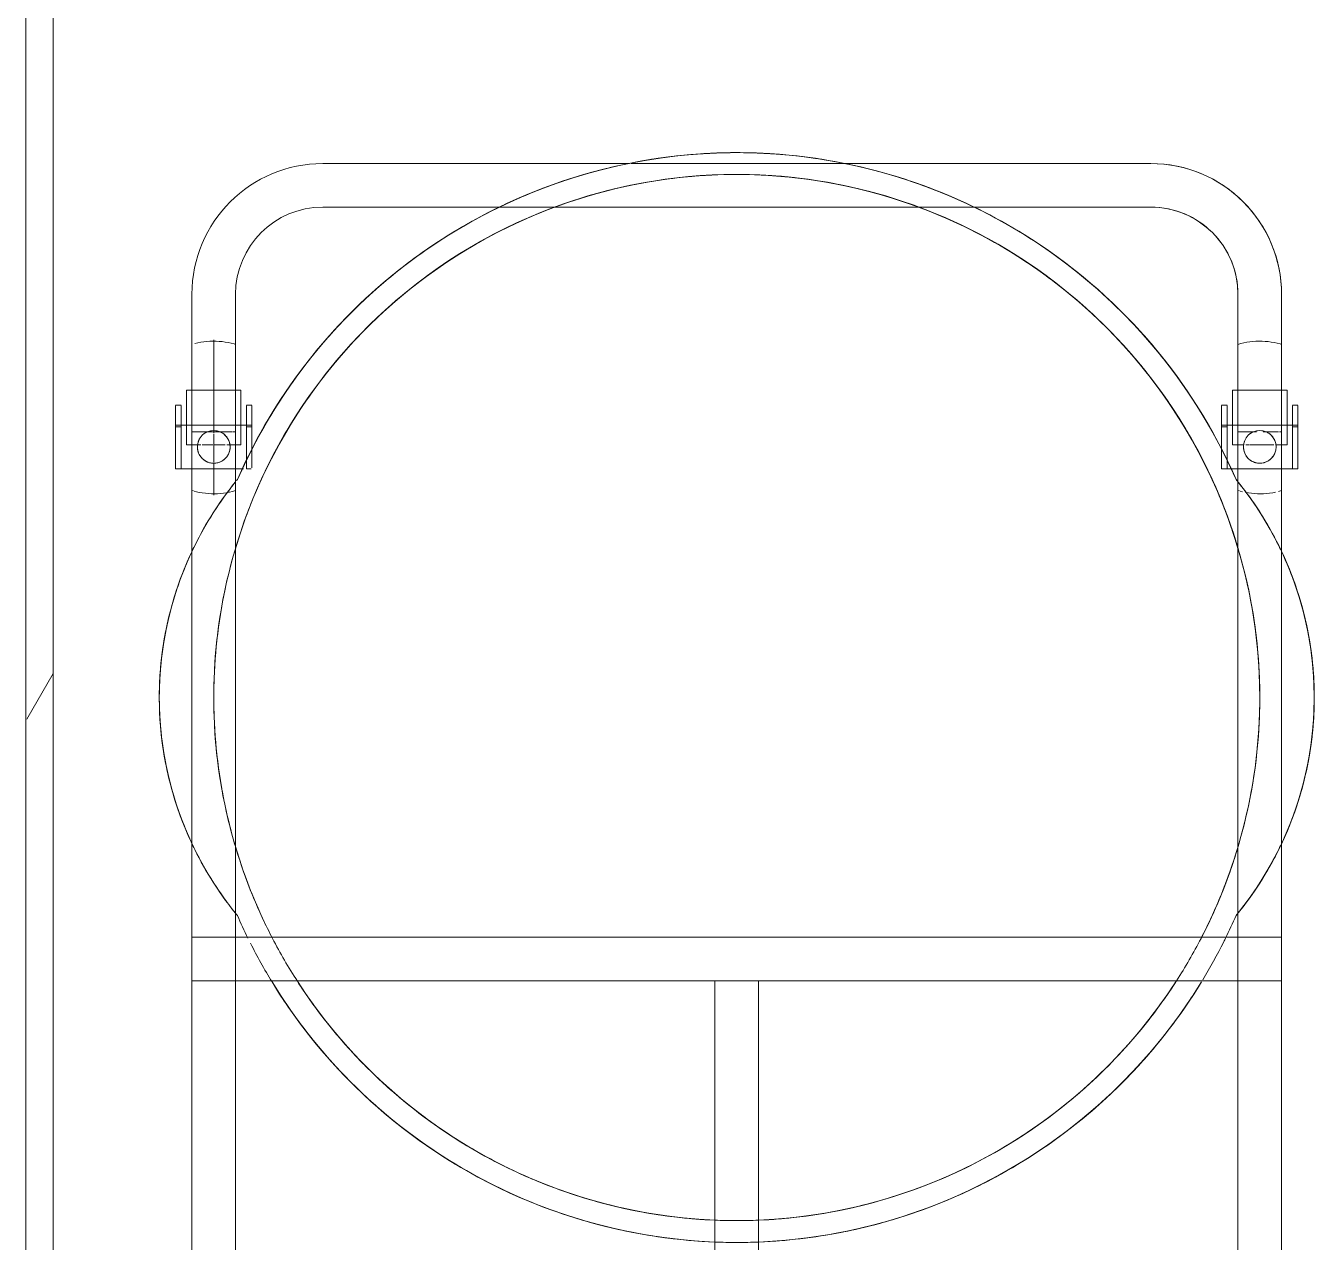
# Model space of a CAD drawing. Header units: inches. Extents: x 1180 to 3050, y -149 to 1363.
# Drawn here: x 1603.22 to 1632.78, y 1190.75 to 1218.65 of the extents above; entities that cross this region are included whole.
import ezdxf

# ---------------------------------------------------------------- set-up
doc = ezdxf.new("R2010")
doc.units = ezdxf.units.IN
doc.header["$MEASUREMENT"] = 0
for name, color, linetype, lineweight in [('A-WALL', 113, 'Continuous', 13), ('A-WALL-PATT', 111, 'Continuous', 13), ('I-FURN', 30, 'Continuous', 9), ('I-WALL', 2, 'Continuous', 13)]:
    doc.layers.add(name, color=color, linetype=linetype, lineweight=lineweight)

# ---------------------------------------------------------------- blocks, each defined once
blk = doc.blocks.new('FP_65-FIRST FLOOR POWER _ SIGNAL')
at = {"layer": 'I-FURN'}
for p, q in [((18.593, 12.43), (18.593, 12.5)), ((18.593, 12.118), (18.593, 12.427)), ((18.593, 11.882), (18.593, 12.118)), ((18.593, 11.57), (18.593, 11.882)), ((18.687, 12), (18.638, 12)), ((18.924, 12), (18.762, 12)), ((18.593, 11.5), (18.593, 11.551))]:
    blk.add_line(p, q, dxfattribs=at)
blk = doc.blocks.new('FP_66-FIRST FLOOR POWER _ SIGNAL')
at = {"layer": 'I-FURN'}
for p, q in [((17.22, 12.399), (17.234, 12.452)), ((17.238, 12.467), (17.247, 12.5)), ((17.178, 12.123), (17.185, 12.193)), ((17.206, 12.331), (17.22, 12.396)), ((17.14, 12), (17.218, 12)), ((17.181, 11.843), (17.176, 11.913)), ((17.218, 12), (17.37, 12)), ((17.37, 12), (17.591, 12)), ((17.591, 12), (17.87, 12)), ((17.901, 12), (18.194, 12)), ((18.194, 12), (18.55, 12)), ((18.575, 12), (18.625, 12)), ((18.625, 12), (18.75, 12)), ((18.75, 12), (18.924, 12)), ((17.211, 11.643), (17.199, 11.704)), ((17.228, 11.567), (17.212, 11.636)), ((17.247, 11.5), (17.228, 11.567))]:
    blk.add_line(p, q, dxfattribs=at)
at = {"layer": 'I-FURN', "flags": 128}
for points in [[(17.176, 11.913), (17.174, 11.983), (17.175, 12.053), (17.178, 12.123)], [(17.185, 12.193), (17.194, 12.262), (17.206, 12.331)], [(17.199, 11.704), (17.189, 11.774), (17.181, 11.843)]]:
    blk.add_lwpolyline(points, dxfattribs=at)
blk = doc.blocks.new('FP_67-FIRST FLOOR POWER _ SIGNAL')
at = {"layer": 'I-FURN'}
for p, q in [((19.086, 12), (18.924, 12)), ((19.21, 12), (19.161, 12))]:
    blk.add_line(p, q, dxfattribs=at)
blk = doc.blocks.new('FP_68-FIRST FLOOR POWER _ SIGNAL')
at = {"layer": 'I-FURN'}
for p, q in [((19.297, 12), (18.924, 12)), ((19.654, 12), (19.297, 12)), ((19.979, 12), (19.654, 12)), ((20.257, 12), (19.979, 12)), ((20.478, 12), (20.257, 12)), ((20.63, 12), (20.478, 12)), ((20.708, 12), (20.63, 12))]:
    blk.add_line(p, q, dxfattribs=at)
at = {"layer": 'I-FURN', "flags": 128}
blk.add_lwpolyline([(20.62, 12.433), (20.636, 12.364), (20.649, 12.296), (20.659, 12.226), (20.667, 12.157), (20.672, 12.087), (20.674, 12.017), (20.673, 11.947), (20.67, 11.877), (20.664, 11.807), (20.654, 11.738), (20.643, 11.669), (20.628, 11.601), (20.611, 11.533), (20.601, 11.5)], dxfattribs=at)
blk = doc.blocks.new('FP_69-FIRST FLOOR POWER _ SIGNAL')
at = {"layer": 'I-FURN'}
for p, q in [((17.238, -11.533), (17.247, -11.5)), ((17.194, -11.738), (17.206, -11.669)), ((17.22, -11.601), (17.234, -11.548)), ((17.176, -12.087), (17.174, -12.017)), ((17.212, -12.364), (17.199, -12.296)), ((17.247, -12.5), (17.228, -12.433))]:
    blk.add_line(p, q, dxfattribs=at)
at = {"layer": 'I-FURN', "flags": 128}
for points in [[(17.174, -12.017), (17.175, -11.947), (17.178, -11.877), (17.185, -11.807), (17.194, -11.738)], [(17.199, -12.296), (17.189, -12.226), (17.181, -12.157), (17.176, -12.087)]]:
    blk.add_lwpolyline(points, dxfattribs=at)
blk = doc.blocks.new('FP_70-FIRST FLOOR POWER _ SIGNAL')
at = {"layer": 'I-FURN'}
for p, q in [((18.593, -11.924), (18.593, -11.5)), ((18.593, -12.427), (18.593, -12.076)), ((18.593, -12.5), (18.593, -12.449))]:
    blk.add_line(p, q, dxfattribs=at)
blk = doc.blocks.new('FP_71-FIRST FLOOR POWER _ SIGNAL')
at = {"layer": 'I-FURN', "flags": 128}
blk.add_lwpolyline([(20.601, -11.5), (20.62, -11.567), (20.636, -11.636), (20.649, -11.704), (20.659, -11.774), (20.667, -11.843), (20.672, -11.913), (20.674, -11.983), (20.673, -12.053), (20.67, -12.123), (20.664, -12.193), (20.654, -12.262), (20.643, -12.331), (20.628, -12.399), (20.611, -12.467), (20.601, -12.5)], dxfattribs=at)
blk = doc.blocks.new('Bosu_Rack_6298 - Bosu_Rack_6298-6805441-FIRST FLOOR POWER _ SIGNAL')
at = {"layer": 'I-FURN'}
for p, q in [((17.75, 12.875), (18.75, 12.875)), ((18.712, 12.875), (17.75, 12.875)), ((17.75, 12.875), (17.75, 12.75)), ((17.75, 12.75), (17.75, 12.875)), ((17.75, 12.75), (17.75, 12.5)), ((18.75, 12.75), (17.75, 12.75)), ((17.75, 12.75), (18.75, 12.75)), ((17.75, 12.5), (17.75, 12.75)), ((17.75, 12.75), (18.712, 12.75)), ((18.75, 12.75), (17.75, 12.75)), ((18.712, 12.75), (18.712, 12.875)), ((18.75, 12.875), (19.189, 12.875)), ((18.75, 12.75), (18.75, 12.875)), ((18.75, 12.75), (18.75, 12.875)), ((18.75, 12.5), (18.75, 12.75)), ((18.75, 12.75), (18.75, 12.5)), ((19.189, 12.75), (18.75, 12.75)), ((19.201, 12.875), (18.764, 12.875)), ((18.764, 12.75), (19.201, 12.75)), ((19.189, 12.875), (19.201, 12.875)), ((19.201, 12.75), (19.189, 12.75)), ((19.205, 12.75), (19.205, 12.875)), ((6, 12.5), (-6, 12.5)), ((-6, 12.5), (6, 12.5)), ((7, 12.5), (6, 12.5)), ((6, 9.5), (6, 12.5)), ((6, 12.5), (7, 12.5)), ((6, 12.5), (6, 11.5)), ((7, 12.5), (6, 12.5)), ((6, 12.5), (7, 12.5)), ((17.75, 12.5), (7, 12.5)), ((7, 12.5), (7, 11.5)), ((7, 11.5), (7, 12.5)), ((7, 12.5), (17.75, 12.5)), ((9.194, 12.5), (7, 12.5)), ((7, 12.5), (7, 11.5)), ((7, 11.5), (7, 12.5)), ((7, 12.5), (9.194, 12.5)), ((7, 12.5), (7, 9.5)), ((7, 11.5), (7, 12.5)), ((9.194, 12.5), (7, 12.5)), ((7, 12.5), (9.194, 12.5)), ((15.806, 12.5), (9.194, 12.5)), ((9.194, 12.5), (15.806, 12.5)), ((15.806, 12.5), (9.194, 12.5)), ((9.194, 12.5), (15.806, 12.5)), ((17.75, 12.5), (15.806, 12.5)), ((15.806, 12.5), (17.75, 12.5)), ((17.75, 12.5), (15.806, 12.5)), ((15.806, 12.5), (17.75, 12.5)), ((17.247, 12.5), (17.472, 12.5)), ((18.742, 12.5), (17.247, 12.5)), ((17.472, 12.5), (17.71, 12.5)), ((17.738, 12.5), (18.271, 12.5)), ((17.75, 12.5), (17.75, 11.509)), ((17.75, 11.509), (17.75, 12.5)), ((17.75, 11.5), (17.75, 12.5)), ((17.75, 12.5), (17.75, 11.5)), ((17.75, 11.5), (17.75, 12.5)), ((17.75, 12.5), (17.75, 11.5)), ((18.75, 12.5), (17.75, 12.5)), ((17.75, 12.5), (17.75, 11.5)), ((17.75, 11.5), (17.75, 12.5)), ((17.75, 12.5), (18.75, 12.5)), ((18.75, 12.5), (17.75, 12.5)), ((17.75, 12.5), (18.75, 12.5)), ((18.299, 12.625), (18.299, 12.5)), ((18.383, 12.625), (18.299, 12.625)), ((18.299, 12.625), (18.749, 12.625)), ((18.299, 12.5), (18.299, 12.37)), ((18.303, 12.5), (18.339, 12.5)), ((18.339, 12.5), (18.303, 12.5)), ((18.349, 12.5), (18.482, 12.5)), ((18.482, 12.5), (18.349, 12.5)), ((18.482, 12.625), (18.383, 12.625)), ((18.421, 12.5), (18.467, 12.5)), ((18.612, 12.625), (18.482, 12.625)), ((18.49, 12.5), (18.58, 12.5)), ((18.5, 12.5), (18.595, 12.5)), ((18.595, 12.5), (18.5, 12.5)), ((18.609, 12.5), (18.734, 12.5)), ((18.734, 12.5), (18.609, 12.5)), ((18.749, 12.625), (18.612, 12.625)), ((18.614, 12.5), (18.742, 12.5)), ((18.924, 12.5), (18.742, 12.5)), ((18.75, 11.5), (18.75, 12.5)), ((18.75, 12.5), (18.75, 11.5)), ((18.75, 11.5), (18.75, 12.5)), ((18.75, 12.5), (18.75, 11.5)), ((21.75, 12.5), (18.75, 12.5)), ((18.75, 12.5), (21.75, 12.5)), ((18.924, 12.625), (18.762, 12.625)), ((18.762, 12.625), (18.924, 12.625)), ((18.924, 12.5), (18.764, 12.5)), ((18.764, 12.5), (18.924, 12.5)), ((18.809, 12.5), (18.924, 12.5)), ((19.549, 12.625), (18.924, 12.625)), ((18.924, 12.625), (19.549, 12.625)), ((18.924, 12.5), (19.084, 12.5)), ((19.084, 12.5), (18.924, 12.5)), ((19.04, 12.5), (18.924, 12.5)), ((18.924, 12.5), (20.601, 12.5)), ((19.234, 12.5), (19.093, 12.5)), ((19.101, 12.5), (19.239, 12.5)), ((19.239, 12.5), (19.101, 12.5)), ((19.254, 12.5), (19.348, 12.5)), ((19.348, 12.5), (19.254, 12.5)), ((19.358, 12.5), (19.269, 12.5)), ((19.366, 12.5), (19.499, 12.5)), ((19.499, 12.5), (19.366, 12.5)), ((19.427, 12.5), (19.381, 12.5)), ((19.515, 12.5), (19.547, 12.5)), ((19.547, 12.5), (19.515, 12.5)), ((19.549, 12.5), (19.549, 12.625)), ((19.549, 11.5), (19.549, 12.5)), ((20.601, 12.5), (19.562, 12.5)), ((18.299, 12.356), (18.299, 12.294)), ((18.299, 12.265), (18.299, 12.024)), ((18.299, 12), (18.299, 11.739)), ((10.159, 11.769), (10.142, 11.766)), ((10.159, 11.769), (10.142, 11.766)), ((10.159, 11.769), (10.142, 11.766)), ((18.299, 11.698), (18.299, 11.638)), ((18.299, 11.638), (18.299, 11.5)), ((-6, 11.5), (6, 11.5)), ((6, 11.5), (-6, 11.5)), ((6, 11.5), (6, 10.265)), ((7, 11.5), (6, 11.5)), ((6, 11.5), (7, 11.5)), ((7, 11.5), (6, 11.5)), ((7, 11.5), (17.75, 11.5)), ((17.75, 11.5), (7, 11.5)), ((7, 11.5), (7.567, 11.5)), ((7.567, 11.5), (7, 11.5)), ((7, 9.5), (7, 11.5)), ((7, 11.5), (7.567, 11.5)), ((7.567, 11.5), (7, 11.5)), ((7.567, 11.5), (9.271, 11.5)), ((9.271, 11.5), (7.567, 11.5)), ((7.567, 11.5), (9.271, 11.5)), ((9.271, 11.5), (7.567, 11.5)), ((9.271, 11.5), (13.399, 11.5)), ((13.399, 11.5), (9.271, 11.5)), ((9.271, 11.5), (13.399, 11.5)), ((13.399, 11.5), (9.271, 11.5)), ((13.438, 11.5), (15.729, 11.5)), ((15.729, 11.5), (13.438, 11.5)), ((13.438, 11.5), (15.729, 11.5)), ((15.729, 11.5), (13.438, 11.5)), ((15.729, 11.5), (17.433, 11.5)), ((17.433, 11.5), (15.729, 11.5)), ((15.729, 11.5), (17.433, 11.5)), ((17.433, 11.5), (15.729, 11.5)), ((17.401, 11.5), (17.247, 11.5)), ((17.247, 11.5), (17.401, 11.5)), ((17.472, 11.5), (17.467, 11.5)), ((17.467, 11.5), (17.472, 11.5)), ((17.469, 11.5), (17.75, 11.5)), ((17.75, 11.5), (17.469, 11.5)), ((17.469, 11.5), (17.75, 11.5)), ((17.75, 11.5), (17.469, 11.5)), ((17.71, 11.5), (17.472, 11.5)), ((17.472, 11.5), (18.086, 11.5)), ((18.271, 11.5), (17.738, 11.5)), ((17.75, 11.5), (17.75, 11.317)), ((17.75, 11.317), (17.75, 11.5)), ((17.75, 11.5), (18.75, 11.5)), ((18.75, 11.5), (17.75, 11.5)), ((17.75, 11.5), (18.75, 11.5)), ((18.75, 11.5), (17.75, 11.5)), ((17.75, 11.25), (17.871, 11.25)), ((17.871, 11.25), (17.75, 11.25)), ((17.75, 11.25), (17.871, 11.25)), ((17.871, 11.25), (17.75, 11.25)), ((17.75, 11.145), (17.75, 11.245)), ((17.75, 11.245), (17.75, 11.145)), ((17.871, 11.25), (18.75, 11.25)), ((18.75, 11.25), (17.871, 11.25)), ((17.871, 11.25), (18.75, 11.25)), ((18.712, 11.25), (17.871, 11.25)), ((18.086, 11.5), (18.742, 11.5)), ((18.299, 11.5), (18.299, 11.375)), ((18.299, 11.375), (18.612, 11.375)), ((18.749, 11.375), (18.299, 11.375)), ((18.302, 11.5), (18.333, 11.5)), ((18.333, 11.5), (18.302, 11.5)), ((18.339, 11.5), (18.464, 11.5)), ((18.464, 11.5), (18.339, 11.5)), ((18.421, 11.5), (18.376, 11.5)), ((18.58, 11.5), (18.49, 11.5)), ((18.5, 11.5), (18.582, 11.5)), ((18.582, 11.5), (18.5, 11.5)), ((18.595, 11.5), (18.731, 11.5)), ((18.731, 11.5), (18.595, 11.5)), ((18.739, 11.5), (18.599, 11.5)), ((18.612, 11.375), (18.749, 11.375)), ((18.712, 11.25), (18.712, 11.125)), ((18.742, 11.5), (18.924, 11.5)), ((18.906, 11.5), (18.747, 11.5)), ((18.747, 11.5), (18.906, 11.5)), ((18.75, 11.25), (18.75, 11.5)), ((18.75, 11.5), (18.75, 11.25)), ((18.75, 11.5), (21.75, 11.5)), ((21.75, 11.5), (18.75, 11.5)), ((18.75, 11.25), (19.189, 11.25)), ((18.75, 11.25), (18.75, 11.125)), ((18.75, 11.25), (18.75, 11.125)), ((18.762, 11.375), (18.924, 11.375)), ((18.924, 11.375), (18.762, 11.375)), ((19.201, 11.25), (18.764, 11.25)), ((18.907, 11.5), (18.783, 11.5)), ((20.601, 11.5), (18.924, 11.5)), ((18.924, 11.375), (19.549, 11.375)), ((19.549, 11.375), (18.924, 11.375)), ((18.941, 11.5), (19.065, 11.5)), ((18.942, 11.5), (19.101, 11.5)), ((19.101, 11.5), (18.942, 11.5)), ((19.109, 11.5), (19.249, 11.5)), ((19.117, 11.5), (19.254, 11.5)), ((19.254, 11.5), (19.117, 11.5)), ((19.189, 11.25), (19.201, 11.25)), ((19.205, 11.125), (19.205, 11.25)), ((19.266, 11.5), (19.348, 11.5)), ((19.348, 11.5), (19.266, 11.5)), ((19.269, 11.5), (19.358, 11.5)), ((19.384, 11.5), (19.545, 11.5)), ((19.545, 11.5), (19.384, 11.5)), ((19.427, 11.5), (19.473, 11.5)), ((19.549, 11.375), (19.549, 11.5)), ((19.562, 11.5), (19.763, 11.5)), ((19.763, 11.5), (20.601, 11.5)), ((17.766, 11.125), (18.095, 11.125)), ((18.095, 11.125), (17.766, 11.125)), ((18.095, 11.125), (18.712, 11.125)), ((18.75, 11.125), (18.095, 11.125)), ((19.189, 11.125), (18.75, 11.125)), ((18.764, 11.125), (19.201, 11.125)), ((19.201, 11.125), (19.189, 11.125)), ((6, 10.233), (6, 9.5)), ((6, -9.5), (6, 9.5)), ((6, 9.5), (6, 0.5)), ((7, -9.5), (7, 9.5)), ((7, 9.5), (7, -9.5)), ((23.75, 9.5), (23.75, 5.337)), ((23.75, 5.337), (23.75, 9.5)), ((24.75, 2.459), (24.75, 9.5)), ((24.75, 9.5), (24.75, 2.459)), ((23.75, 5.337), (23.75, 4.053)), ((23.75, 4.053), (23.75, 5.337)), ((23.75, 4.053), (23.75, -4.053)), ((23.75, -4.053), (23.75, 4.053)), ((24.75, -2.459), (24.75, 2.422)), ((24.75, 2.422), (24.75, -2.459)), ((6, 0.5), (-6, 0.5)), ((-6, 0.5), (6, 0.5)), ((6, -0.5), (6, 0.5)), ((6, 0.5), (6, -0.5)), ((6, 0.5), (6, -0.5)), ((-6, -0.5), (6, -0.5)), ((6, -0.5), (-6, -0.5)), ((6, -0.5), (6, -9.5)), ((24.75, -9.5), (24.75, -2.459)), ((24.75, -2.459), (24.75, -9.5)), ((23.75, -4.053), (23.75, -5.337)), ((23.75, -5.337), (23.75, -4.053)), ((23.75, -5.337), (23.75, -9.5)), ((23.75, -9.5), (23.75, -5.337)), ((6, -12.5), (6, -9.5)), ((6, -9.5), (6, -11.165)), ((7, -11.165), (7, -9.5)), ((7, -9.5), (7, -12.5)), ((6, -11.167), (6, -11.5)), ((7, -11.5), (7, -11.167)), ((17.75, -11.125), (18.095, -11.125)), ((18.095, -11.125), (17.75, -11.125)), ((17.75, -11.125), (17.75, -11.25)), ((17.75, -11.25), (17.75, -11.125)), ((18.095, -11.125), (18.75, -11.125)), ((18.712, -11.125), (18.095, -11.125)), ((18.712, -11.25), (18.712, -11.125)), ((18.75, -11.125), (19.189, -11.125)), ((18.75, -11.25), (18.75, -11.125)), ((18.75, -11.25), (18.75, -11.125)), ((19.201, -11.125), (18.764, -11.125)), ((19.189, -11.125), (19.201, -11.125)), ((19.205, -11.25), (19.205, -11.125)), ((6, -11.5), (-6, -11.5)), ((-6, -11.5), (6, -11.5)), ((6, -12.5), (6, -11.5)), ((6, -11.5), (7, -11.5)), ((7, -11.5), (6, -11.5)), ((6, -11.5), (7, -11.5)), ((7.567, -11.5), (7, -11.5)), ((7, -11.5), (7, -12.5)), ((7, -12.5), (7, -11.5)), ((7, -11.5), (7.567, -11.5)), ((7.567, -11.5), (7, -11.5)), ((7, -11.5), (7, -12.5)), ((7, -12.5), (7, -11.5)), ((7, -11.5), (7.567, -11.5)), ((7, -11.5), (7, -12.5)), ((7.567, -11.5), (7, -11.5)), ((7, -11.5), (7.567, -11.5)), ((9.271, -11.5), (7.567, -11.5)), ((7.567, -11.5), (9.271, -11.5)), ((9.271, -11.5), (7.567, -11.5)), ((7.567, -11.5), (9.271, -11.5)), ((9.271, -11.5), (7.567, -11.5)), ((7.567, -11.5), (9.271, -11.5)), ((15.729, -11.5), (9.271, -11.5)), ((9.271, -11.5), (12.5, -11.5)), ((15.729, -11.5), (9.271, -11.5)), ((9.271, -11.5), (15.729, -11.5)), ((15.729, -11.5), (9.271, -11.5)), ((9.271, -11.5), (15.729, -11.5)), ((12.506, -11.5), (15.729, -11.5)), ((17.433, -11.5), (15.729, -11.5)), ((15.729, -11.5), (17.433, -11.5)), ((17.433, -11.5), (15.729, -11.5)), ((15.729, -11.5), (17.433, -11.5)), ((17.433, -11.5), (15.729, -11.5)), ((15.729, -11.5), (17.433, -11.5)), ((17.247, -11.5), (17.401, -11.5)), ((17.401, -11.5), (17.247, -11.5)), ((17.75, -11.5), (17.433, -11.5)), ((17.433, -11.5), (17.75, -11.5)), ((17.75, -11.5), (17.433, -11.5)), ((17.433, -11.5), (17.75, -11.5)), ((17.75, -11.5), (17.433, -11.5)), ((17.433, -11.5), (17.75, -11.5)), ((17.472, -11.5), (17.71, -11.5)), ((18.086, -11.5), (17.472, -11.5)), ((17.738, -11.5), (18.086, -11.5)), ((17.871, -11.25), (17.75, -11.25)), ((17.75, -11.25), (17.75, -11.317)), ((17.75, -11.317), (17.75, -11.25)), ((17.75, -11.25), (17.871, -11.25)), ((17.75, -11.25), (17.871, -11.25)), ((17.871, -11.25), (17.75, -11.25)), ((17.75, -11.317), (17.75, -11.5)), ((17.75, -11.5), (17.75, -11.317)), ((17.75, -11.5), (17.75, -12.5)), ((17.75, -12.5), (17.75, -11.5)), ((17.75, -12.5), (17.75, -11.5)), ((17.75, -11.5), (17.75, -12.5)), ((17.75, -12.5), (17.75, -11.5)), ((17.75, -11.5), (17.75, -12.5)), ((18.75, -11.5), (17.75, -11.5)), ((17.75, -11.5), (17.75, -12.5)), ((17.75, -12.5), (17.75, -11.5)), ((17.75, -11.5), (18.75, -11.5)), ((18.75, -11.5), (17.75, -11.5)), ((17.75, -11.5), (18.75, -11.5)), ((18.75, -11.25), (17.871, -11.25)), ((17.871, -11.25), (18.75, -11.25)), ((17.871, -11.25), (18.712, -11.25)), ((18.75, -11.25), (17.871, -11.25)), ((18.086, -11.5), (18.271, -11.5)), ((18.742, -11.5), (18.086, -11.5)), ((18.299, -11.375), (18.299, -11.5)), ((18.749, -11.375), (18.299, -11.375)), ((18.299, -11.375), (18.749, -11.375)), ((18.299, -11.5), (18.299, -11.638)), ((18.339, -11.5), (18.303, -11.5)), ((18.303, -11.5), (18.339, -11.5)), ((18.482, -11.5), (18.349, -11.5)), ((18.349, -11.5), (18.482, -11.5)), ((18.421, -11.5), (18.467, -11.5)), ((18.49, -11.5), (18.58, -11.5)), ((18.595, -11.5), (18.5, -11.5)), ((18.5, -11.5), (18.595, -11.5)), ((18.734, -11.5), (18.609, -11.5)), ((18.609, -11.5), (18.734, -11.5)), ((18.614, -11.5), (18.742, -11.5)), ((18.924, -11.5), (18.742, -11.5)), ((18.75, -11.5), (18.75, -11.25)), ((18.75, -11.25), (18.75, -11.5)), ((19.189, -11.25), (18.75, -11.25)), ((18.75, -12.5), (18.75, -11.5)), ((18.75, -11.5), (18.75, -12.5)), ((18.75, -12.5), (18.75, -11.5)), ((18.75, -11.5), (18.75, -12.5)), ((21.75, -11.5), (18.75, -11.5)), ((18.75, -11.5), (21.75, -11.5)), ((18.924, -11.375), (18.762, -11.375)), ((18.762, -11.375), (18.924, -11.375)), ((18.764, -11.25), (19.201, -11.25)), ((18.924, -11.5), (18.764, -11.5)), ((18.764, -11.5), (18.924, -11.5)), ((18.809, -11.5), (18.924, -11.5)), ((19.549, -11.375), (18.924, -11.375)), ((18.924, -11.375), (19.549, -11.375)), ((18.924, -11.5), (19.04, -11.5)), ((20.601, -11.5), (18.924, -11.5)), ((18.924, -11.5), (19.084, -11.5)), ((19.084, -11.5), (18.924, -11.5)), ((19.093, -11.5), (19.234, -11.5)), ((19.101, -11.5), (19.239, -11.5)), ((19.239, -11.5), (19.101, -11.5)), ((19.201, -11.25), (19.189, -11.25)), ((19.254, -11.5), (19.348, -11.5)), ((19.348, -11.5), (19.254, -11.5)), ((19.269, -11.5), (19.358, -11.5)), ((19.366, -11.5), (19.499, -11.5)), ((19.499, -11.5), (19.366, -11.5)), ((19.381, -11.5), (19.427, -11.5)), ((19.515, -11.5), (19.547, -11.5)), ((19.547, -11.5), (19.515, -11.5)), ((19.549, -11.5), (19.549, -11.375)), ((19.549, -12.5), (19.549, -11.5)), ((19.562, -11.5), (20.601, -11.5)), ((18.299, -11.677), (18.299, -11.75)), ((18.299, -11.761), (18.299, -12.326)), ((18.299, -12.369), (18.299, -12.5)), ((-6, -12.5), (6, -12.5)), ((6, -12.5), (-6, -12.5)), ((6, -12.5), (7, -12.5)), ((7, -12.5), (6, -12.5)), ((6, -12.5), (7, -12.5)), ((7, -12.5), (6, -12.5)), ((7, -12.5), (9.194, -12.5)), ((9.194, -12.5), (7, -12.5)), ((7, -12.5), (9.194, -12.5)), ((9.194, -12.5), (7, -12.5)), ((7, -12.5), (9.194, -12.5)), ((9.194, -12.5), (7, -12.5)), ((9.194, -12.5), (15.806, -12.5)), ((15.806, -12.5), (9.194, -12.5)), ((9.194, -12.5), (15.806, -12.5)), ((15.806, -12.5), (9.194, -12.5)), ((9.194, -12.5), (15.806, -12.5)), ((15.806, -12.5), (9.194, -12.5)), ((15.806, -12.5), (17.75, -12.5)), ((17.75, -12.5), (15.806, -12.5)), ((15.806, -12.5), (17.75, -12.5)), ((17.75, -12.5), (15.806, -12.5)), ((15.806, -12.5), (17.75, -12.5)), ((17.75, -12.5), (15.806, -12.5)), ((17.71, -12.5), (17.247, -12.5)), ((17.247, -12.5), (17.472, -12.5)), ((17.472, -12.5), (18.086, -12.5)), ((18.271, -12.5), (17.738, -12.5)), ((17.75, -12.5), (17.75, -12.75)), ((17.75, -12.75), (17.75, -12.5)), ((17.75, -12.5), (18.75, -12.5)), ((18.75, -12.5), (17.75, -12.5)), ((17.75, -12.5), (18.75, -12.5)), ((18.75, -12.5), (17.75, -12.5)), ((18.086, -12.5), (18.742, -12.5)), ((18.299, -12.5), (18.299, -12.625)), ((18.299, -12.625), (18.749, -12.625)), ((18.749, -12.625), (18.299, -12.625)), ((18.302, -12.5), (18.333, -12.5)), ((18.333, -12.5), (18.302, -12.5)), ((18.339, -12.5), (18.464, -12.5)), ((18.464, -12.5), (18.339, -12.5)), ((18.421, -12.5), (18.376, -12.5)), ((18.58, -12.5), (18.49, -12.5)), ((18.5, -12.5), (18.582, -12.5)), ((18.582, -12.5), (18.5, -12.5)), ((18.595, -12.5), (18.731, -12.5)), ((18.731, -12.5), (18.595, -12.5)), ((18.739, -12.5), (18.599, -12.5)), ((18.742, -12.5), (18.924, -12.5)), ((18.906, -12.5), (18.747, -12.5)), ((18.747, -12.5), (18.906, -12.5)), ((18.75, -12.75), (18.75, -12.5)), ((18.75, -12.5), (18.75, -12.75)), ((18.75, -12.5), (21.75, -12.5)), ((21.75, -12.5), (18.75, -12.5)), ((18.762, -12.625), (18.924, -12.625)), ((18.924, -12.625), (18.762, -12.625)), ((18.907, -12.5), (18.783, -12.5)), ((18.924, -12.5), (20.601, -12.5)), ((18.924, -12.625), (19.549, -12.625)), ((19.549, -12.625), (18.924, -12.625)), ((19.065, -12.5), (18.941, -12.5)), ((18.942, -12.5), (19.101, -12.5)), ((19.101, -12.5), (18.942, -12.5)), ((19.249, -12.5), (19.109, -12.5)), ((19.117, -12.5), (19.254, -12.5)), ((19.254, -12.5), (19.117, -12.5)), ((19.266, -12.5), (19.348, -12.5)), ((19.348, -12.5), (19.266, -12.5)), ((19.358, -12.5), (19.269, -12.5)), ((19.384, -12.5), (19.545, -12.5)), ((19.545, -12.5), (19.384, -12.5)), ((19.473, -12.5), (19.427, -12.5)), ((19.549, -12.625), (19.549, -12.5)), ((19.763, -12.5), (19.562, -12.5)), ((20.376, -12.5), (19.763, -12.5)), ((20.601, -12.5), (20.376, -12.5)), ((17.75, -12.75), (18.75, -12.75)), ((18.75, -12.75), (17.75, -12.75)), ((17.75, -12.75), (18.75, -12.75)), ((18.712, -12.75), (17.75, -12.75)), ((17.75, -12.875), (17.75, -12.75)), ((17.75, -12.75), (17.75, -12.875)), ((17.75, -12.875), (18.712, -12.875)), ((18.75, -12.875), (17.75, -12.875)), ((18.712, -12.75), (18.712, -12.875)), ((18.75, -12.75), (19.189, -12.75)), ((18.75, -12.75), (18.75, -12.875)), ((18.75, -12.75), (18.75, -12.875)), ((19.189, -12.875), (18.75, -12.875)), ((19.201, -12.75), (18.764, -12.75)), ((18.764, -12.875), (19.201, -12.875)), ((19.189, -12.75), (19.201, -12.75)), ((19.201, -12.875), (19.189, -12.875)), ((19.205, -12.875), (19.205, -12.75))]:
    blk.add_line(p, q, dxfattribs=at)
for centre, radius, start, end in [((12.5, 5.384), 7.866, 65.0927, 114.9073), ((12.5, 5.384), 7.866, 65.0927, 114.9073), ((12.5, 5.384), 7.866, 65.0927, 114.9073), ((12.5, 5.384), 7.866, 65.0927, 114.9073), ((12.5, 5.384), 7.866, 65.0927, 114.9073), ((12.5, 5.384), 7.866, 76.8443, 114.9073), ((12.5, 5.384), 7.866, 65.0927, 114.9073), ((12.5, 5.384), 7.866, 90, 114.9073), ((12.5, 5.384), 7.866, 65.0927, 114.9073), ((12.5, 5.384), 7.866, 65.0927, 114.9073), ((12.5, 5.384), 7.866, 65.0927, 114.9073), ((12.5, 5.384), 7.866, 103.1557, 114.9073), ((12.5, 5.384), 7.866, 103.1557, 114.9073), ((12.5, 5.384), 7.866, 103.1557, 114.9073), ((12.5, 5.384), 7.866, 76.8443, 103.1557), ((12.5, 5.384), 7.866, 65.0927, 103.1557), ((12.5, 5.384), 7.866, 76.8443, 103.1557), ((12.5, 5.384), 7.866, 76.8443, 90), ((12.5, 5.384), 7.866, 65.0927, 76.8443), ((12.5, 5.384), 7.866, 65.0927, 76.8443), ((12.5, 5.384), 7.866, 65.0927, 76.8443), ((12.5, 5.384), 7.866, 65.0927, 76.8443), ((12.5, 5.384), 7.866, 114.9073, 128.8815), ((12.5, 5.384), 7.866, 114.9073, 128.8815), ((12.5, 5.384), 7.866, 114.9073, 128.8815), ((12.5, 5.384), 7.866, 114.9073, 128.8815), ((12.5, 5.384), 7.866, 114.9073, 128.8815), ((12.5, 5.384), 7.866, 114.9073, 128.8815), ((12.5, 5.384), 7.866, 114.9073, 128.8815), ((12.5, 5.384), 7.866, 114.9073, 128.8815), ((12.5, 5.384), 7.866, 114.9073, 128.8815), ((12.5, 5.384), 7.866, 114.9073, 128.8815), ((12.5, 5.384), 7.866, 114.9073, 128.8815), ((12.5, 5.384), 7.866, 116.3114, 128.8815), ((12.5, 5.384), 7.866, 116.3114, 128.8815), ((12.5, 5.384), 7.866, 116.3114, 128.8815), ((12.5, 5.384), 7.866, 114.9073, 116.3114), ((12.5, 5.384), 7.866, 114.9073, 116.3114), ((12.5, 5.384), 7.866, 114.9073, 116.3114), ((12.5, 5.384), 7.866, 51.1185, 65.0927), ((12.5, 5.384), 7.866, 51.1185, 65.0927), ((12.5, 5.384), 7.866, 51.1185, 65.0927), ((12.5, 5.384), 7.866, 51.1185, 65.0927), ((12.5, 5.384), 7.866, 63.6886, 65.0927), ((12.5, 5.384), 7.866, 51.1185, 65.0927), ((12.5, 5.384), 7.866, 63.6886, 65.0927), ((12.5, 5.384), 7.866, 51.1185, 65.0927), ((12.5, 5.384), 7.866, 51.1185, 65.0927), ((12.5, 5.384), 7.866, 51.1185, 65.0927), ((12.5, 5.384), 7.866, 63.6886, 65.0927), ((12.5, 5.384), 7.866, 51.1185, 65.0927), ((12.5, 5.384), 7.866, 63.6886, 65.0927), ((12.5, 5.384), 7.866, 51.1185, 65.0927), ((12.5, 5.384), 7.866, 51.1185, 63.6886), ((12.5, 5.384), 7.866, 51.1185, 63.6886), ((12.5, 5.384), 7.866, 51.1185, 63.6886), ((12.5, 5.384), 7.866, 51.1185, 63.6886), ((21.75, 9.5), 3, 360, 90), ((21.75, 9.5), 3, 0, 90), ((18.25, 12), 0.375, 135, 195), ((18.25, 12), 0.375, 135, 225), ((18.25, 12), 0.375, 90, 135), ((18.25, 12), 0.375, 120, 135), ((18.25, 12), 0.375, 90, 120), ((18.25, 12), 0.375, 270, 90), ((18.25, 12), 0.375, 45, 90), ((18.25, 12), 0.375, 270, 30), ((18.25, 12), 0.375, 30, 45), ((12.5, 0), 12, 90, 105.6886), ((12.5, 0), 12, 90, 101.3319), ((12.5, 0), 12, 90, 101.3319), ((12.5, 0), 12, 90, 101.3319), ((12.5, 0), 12, 90, 101.25), ((12.5, 0), 12, 90, 101.25), ((12.5, 0), 12, 90, 101.25), ((12.5, 0), 12, 78.75, 90), ((12.5, 0), 12, 74.3114, 90), ((12.5, 0), 12, 74.3114, 90), ((12.5, 0), 12, 74.3114, 90), ((12.5, 0), 12, 74.3114, 90), ((12.5, 0), 12, 74.3114, 90), ((12.5, 0), 12, 74.3114, 90), ((18.25, 12), 0.375, 195, 225), ((12.5, 0), 12, 105.6886, 117.4227), ((12.5, 0), 12, 105.6886, 117.4227), ((12.5, 0), 12, 105.6886, 117.4227), ((12.5, 0), 12, 105.6886, 117.4227), ((12.5, 0), 12, 105.6886, 117.4227), ((12.5, 0), 12, 105.6886, 117.4227), ((12.5, 0), 12, 105.6886, 112.5), ((12.5, 0), 12, 101.4195, 105.6886), ((12.5, 0), 12, 101.4195, 105.6886), ((12.5, 0), 12, 101.4195, 105.6886), ((12.5, 0), 12, 101.4195, 105.6886), ((12.5, 0), 12, 101.4195, 105.6886), ((12.5, 0), 12, 101.4195, 105.6886), ((12.5, 0), 12, 270, 74.3114), ((12.5, 0), 12, 74.3114, 78.75), ((12.5, 0), 12, 69.6849, 74.3114), ((12.5, 0), 12, 69.6849, 74.3114), ((12.5, 0), 12, 69.6849, 74.3114), ((12.5, 0), 12, 69.6849, 74.3114), ((12.5, 0), 12, 69.6849, 74.3114), ((12.5, 0), 12, 69.6849, 74.3114), ((18.25, 12), 0.375, 225, 270), ((18.25, 12), 0.375, 225, 240), ((18.25, 12), 0.375, 240, 255), ((18.25, 12), 0.375, 255, 270), ((12.5, 0), 12.5, 113.5782, 116.2059), ((12.5, 0), 12.5, 113.5782, 116.2059), ((12.5, 0), 12.5, 113.5782, 116.2059), ((12.5, 0), 12.5, 113.5782, 116.2059), ((12.5, 0), 12.5, 113.5782, 116.2059), ((12.5, 0), 12.5, 113.5782, 116.2059), ((12.5, 0), 12.5, 113.5782, 116.2059), ((12.5, 0), 12.5, 113.5782, 116.2059), ((12.5, 0), 12.5, 113.5782, 116.2059), ((12.5, 0), 12.5, 113.5782, 116.2059), ((12.5, 0), 12.5, 113.5782, 116.2059), ((12.5, 0), 12.5, 113.5782, 116.2059), ((12.5, 0), 12.5, 113.5782, 116.2059), ((12.5, 0), 12.5, 113.5782, 116.2059), ((12.5, 5.384), 7.866, 128.8815, 129.4671), ((12.5, 5.384), 7.866, 128.8815, 129.4671), ((12.5, 5.384), 7.866, 128.8815, 129.4671), ((12.5, 5.384), 7.866, 128.8815, 129.4671), ((12.5, 5.384), 7.866, 128.8815, 129.4671), ((12.5, 5.384), 7.866, 128.8815, 129.4671), ((12.5, 5.384), 7.866, 128.8815, 129.4671), ((12.5, 5.384), 7.866, 128.8815, 129.4671), ((12.5, 5.384), 7.866, 128.8815, 129.4671), ((12.5, 5.384), 7.866, 128.8815, 129.4671), ((12.5, 5.384), 7.866, 128.8815, 129.4671), ((12.5, 5.384), 7.866, 128.8815, 129.4671), ((12.5, 5.384), 7.866, 128.8815, 129.4671), ((12.5, 5.384), 7.866, 128.8815, 129.4671), ((12.5, 0), 12, 67.6927, 69.5626), ((12.5, 0), 12, 67.6927, 69.5626), ((12.5, 0), 12, 67.6927, 69.5626), ((12.5, 0), 12, 67.6927, 69.5626), ((12.5, 0), 12, 67.6927, 69.5626), ((12.5, 0), 12, 67.6927, 69.5626), ((12.5, 5.384), 7.866, 50.5329, 50.8018), ((12.5, 5.384), 7.866, 50.5329, 50.8018), ((12.5, 5.384), 7.866, 50.5329, 50.8018), ((12.5, 5.384), 7.866, 50.5329, 50.8018), ((12.5, 5.384), 7.866, 50.5329, 50.8018), ((12.5, 5.384), 7.866, 50.5329, 50.8018), ((12.5, 5.384), 7.866, 50.5329, 50.8018), ((12.5, 5.384), 7.866, 50.5329, 50.8018), ((12.5, 5.384), 7.866, 50.5329, 50.8018), ((12.5, 5.384), 7.866, 50.5329, 50.8018), ((12.5, 5.384), 7.866, 50.5329, 50.8018), ((12.5, 5.384), 7.866, 50.5329, 50.8018), ((12.5, 5.384), 7.866, 50.5329, 50.8018), ((12.5, 5.384), 7.866, 50.5329, 50.8018), ((12.5, 0), 12.5, 293.5782, 66.4218), ((12.5, 0), 12.5, 293.5782, 66.4218), ((12.5, 0), 12.5, 55.3515, 66.4218), ((12.5, 0), 12.5, 293.5782, 66.4218), ((12.5, 0), 12.5, 293.5782, 66.4218), ((12.5, 0), 12.5, 33.2109, 66.4218), ((12.5, 0), 12.5, 44.2812, 66.4218), ((12.5, 0), 12.5, 44.2812, 66.4218), ((12.5, 0), 12.5, 55.3515, 66.4218), ((12.5, 0), 12.5, 293.5782, 66.4218), ((12.5, 0), 12.5, 11.0703, 66.4218), ((12.5, 0), 12.5, 293.5782, 66.4218), ((12.5, 0), 12.5, 55.3515, 66.4218), ((12.5, 0), 12.5, 293.5782, 66.4218), ((21.75, 9.5), 2, 0, 90), ((21.75, 9.5), 2, 360, 90), ((12.5, 0), 12.5, 116.8036, 121.4614), ((12.5, 0), 12.5, 116.8036, 121.4614), ((12.5, 0), 12.5, 116.8036, 121.4614), ((12.5, 0), 12.5, 116.8036, 121.4614), ((12.5, 0), 12.5, 116.8036, 121.4614), ((12.5, 0), 12.5, 116.8036, 121.4614), ((12.5, 0), 12.5, 116.8036, 121.4614), ((12.5, 0), 12.5, 116.8036, 121.4614), ((12.5, 0), 12.5, 116.8036, 121.4614), ((12.5, 0), 12.5, 116.8036, 121.4614), ((12.5, 0), 12.5, 116.8036, 121.4614), ((12.5, 0), 12.5, 116.8036, 121.4614), ((12.5, 0), 12.5, 116.8036, 121.4614), ((12.5, 0), 12.5, 116.8036, 121.4614), ((12.5, 0), 12, 112.5, 117.4227), ((12.5, 0), 12, 285.6886, 67.4001), ((12.5, 0), 12, 285.6886, 67.4001), ((12.5, 0), 12, 348.75, 67.4001), ((12.5, 0), 12, 348.75, 67.4001), ((12.5, 0), 12, 45, 67.4001), ((12.5, 0), 12, 56.25, 67.4001), ((12.5, 0), 12.5, 121.4614, 177.6939), ((12.5, 0), 12.5, 121.4614, 177.6939), ((12.5, 0), 12.5, 121.4614, 177.6939), ((12.5, 0), 12.5, 121.4614, 177.6939), ((12.5, 0), 12.5, 121.4614, 177.6939), ((12.5, 0), 12.5, 121.4614, 177.6939), ((12.5, 0), 12.5, 121.4614, 177.6939), ((12.5, 0), 12.5, 121.4614, 177.6939), ((12.5, 0), 12.5, 121.4614, 168.9297), ((12.5, 0), 12.5, 121.4614, 135.7188), ((12.5, 0), 12.5, 121.4614, 135.7188), ((12.5, 0), 12.5, 121.4614, 135.7188), ((12.5, 0), 12.5, 121.4614, 124.6485), ((12.5, 0), 12.5, 121.4614, 124.6485), ((12.5, 0), 12, 117.4227, 122.8453), ((12.5, 0), 12, 117.4227, 122.8453), ((12.5, 0), 12, 117.4227, 122.8453), ((12.5, 0), 12, 117.4227, 122.8453), ((12.5, 0), 12, 117.4227, 122.8453), ((12.5, 0), 12, 117.4227, 122.8453), ((12.5, 0), 12, 117.4227, 122.8453), ((12.5, 0), 12, 122.8453, 177.5973), ((12.5, 0), 12, 122.8453, 155.2894), ((12.5, 0), 12, 122.8453, 155.2894), ((12.5, 0), 12, 122.8453, 155.2894), ((12.5, 0), 12, 122.8453, 146.25), ((12.5, 0), 12.5, 124.6485, 135.7188), ((12.5, 0), 12.5, 124.6485, 135.7188), ((12.5, 0), 12, 122.8453, 123.75), ((12.5, 0), 12, 122.8453, 123.75), ((12.5, 0), 12.5, 44.2812, 55.3515), ((12.5, 0), 12.5, 33.2109, 55.3515), ((12.5, 0), 12.5, 33.2109, 55.3515), ((12.5, 0), 12, 123.75, 146.25), ((12.5, 0), 12, 123.75, 135), ((12.5, 0), 12, 45, 56.25), ((12.5, 0), 12.5, 135.7188, 177.6939), ((12.5, 0), 12.5, 135.7188, 177.6939), ((12.5, 0), 12.5, 135.7188, 146.7891), ((12.5, 0), 12.5, 135.7188, 146.7891), ((12.5, 0), 12.5, 135.7188, 146.7891), ((12.5, 0), 12.5, 33.2109, 44.2812), ((12.5, 0), 12.5, 22.1406, 44.2812), ((12.5, 0), 12.5, 33.2109, 44.2812), ((12.5, 0), 12, 135, 155.2894), ((12.5, 0), 12, 315, 45), ((12.5, 0), 12, 22.5, 45), ((12.5, 0), 12.5, 146.7891, 168.9297), ((12.5, 0), 12.5, 146.7891, 168.9297), ((12.5, 0), 12.5, 146.7891, 157.8594), ((12.5, 0), 12.5, 22.1406, 33.2109), ((12.5, 0), 12.5, 11.0703, 33.2109), ((12.5, 0), 12.5, 0, 33.2109), ((12.5, 0), 12.5, 22.1406, 33.2109), ((12.5, 0), 12.5, 22.1406, 33.2109), ((12.5, 0), 12, 146.25, 155.2894), ((12.5, 0), 12, 146.25, 155.2894), ((12.5, 0), 12, 155.4599, 177.5973), ((12.5, 0), 12, 155.4599, 177.5973), ((12.5, 0), 12, 155.4599, 177.5973), ((12.5, 0), 12, 155.4599, 177.5973), ((12.5, 0), 12, 155.4599, 157.5), ((12.5, 0), 12, 155.4599, 157.5), ((12.5, 0), 12.5, 157.8594, 168.9297), ((12.5, 0), 12, 157.5, 177.5973), ((12.5, 0), 12, 157.5, 168.75), ((12.5, 0), 12, 11.25, 22.5), ((12.5, 0), 12.5, 0, 22.1406), ((12.5, 0), 12.5, 11.0703, 22.1406), ((12.5, 0), 12.5, 11.0703, 22.1406), ((12.5, 0), 12.5, 11.0703, 22.1406), ((12.5, 0), 12.5, 168.9297, 177.6939), ((12.5, 0), 12.5, 168.9297, 177.6939), ((12.5, 0), 12.5, 168.9297, 177.6939), ((12.5, 0), 12.5, 168.9297, 177.6939), ((12.5, 0), 12.5, 337.8594, 11.0703), ((12.5, 0), 12.5, 0, 11.0703), ((12.5, 0), 12.5, 0, 11.0703), ((12.5, 0), 12.5, 348.9297, 11.0703), ((12.5, 0), 12.5, 348.9297, 11.0703), ((12.5, 0), 12, 168.75, 177.5973), ((12.5, 0), 12, 360, 11.25), ((12.5, 0), 12.5, 177.6939, 182.306), ((12.5, 0), 12.5, 177.6939, 182.306), ((12.5, 0), 12.5, 177.6939, 182.306), ((12.5, 0), 12.5, 177.6939, 182.306), ((12.5, 0), 12.5, 177.6939, 180), ((12.5, 0), 12.5, 177.6939, 182.306), ((12.5, 0), 12.5, 177.6939, 182.306), ((12.5, 0), 12.5, 177.6939, 182.306), ((12.5, 0), 12.5, 177.6939, 182.306), ((12.5, 0), 12.5, 177.6939, 182.306), ((12.5, 0), 12.5, 177.6939, 182.306), ((12.5, 0), 12.5, 177.6939, 182.306), ((12.5, 0), 12.5, 177.6939, 182.306), ((12.5, 0), 12.5, 177.6939, 182.306), ((12.5, 0), 12, 177.5973, 182.4027), ((12.5, 0), 12, 177.5973, 182.4027), ((12.5, 0), 12, 177.5973, 180), ((12.5, 0), 12, 177.5973, 182.4027), ((12.5, 0), 12, 177.5973, 180), ((12.5, 0), 12, 177.5973, 182.4027), ((12.5, 0), 12, 177.5973, 182.4027), ((12.5, 0), 12.5, 180, 182.306), ((12.5, 0), 12, 180, 182.4027), ((12.5, 0), 12, 180, 182.4027), ((12.5, 0), 12.5, 293.5782, 0), ((12.5, 0), 12, 337.5, 360), ((12.5, 0), 12.5, 348.9297, 0), ((12.5, 0), 12.5, 348.9297, 0), ((12.5, 0), 12.5, 348.9297, 0), ((12.5, 0), 12.5, 182.306, 238.5384), ((12.5, 0), 12.5, 182.306, 238.5384), ((12.5, 0), 12.5, 182.306, 238.5384), ((12.5, 0), 12.5, 182.306, 238.5384), ((12.5, 0), 12.5, 182.306, 238.5384), ((12.5, 0), 12.5, 182.306, 238.5384), ((12.5, 0), 12.5, 182.306, 191.0703), ((12.5, 0), 12.5, 182.306, 191.0703), ((12.5, 0), 12.5, 182.306, 213.2109), ((12.5, 0), 12.5, 182.306, 238.5384), ((12.5, 0), 12.5, 182.306, 238.5384), ((12.5, 0), 12.5, 182.306, 238.5384), ((12.5, 0), 12.5, 182.306, 191.0703), ((12.5, 0), 12.5, 182.306, 238.5384), ((12.5, 0), 12, 182.4027, 237.2279), ((12.5, 0), 12, 182.4027, 237.2279), ((12.5, 0), 12, 182.4027, 237.2279), ((12.5, 0), 12, 182.4027, 237.2279), ((12.5, 0), 12, 182.4027, 202.5), ((12.5, 0), 12, 182.4027, 237.2279), ((12.5, 0), 12, 182.4027, 191.25), ((12.5, 0), 12, 191.25, 213.75), ((12.5, 0), 12, 285.6886, 348.75), ((12.5, 0), 12, 285.6886, 348.75), ((12.5, 0), 12.5, 191.0703, 238.5384), ((12.5, 0), 12.5, 191.0703, 202.1406), ((12.5, 0), 12.5, 191.0703, 202.1406), ((12.5, 0), 12.5, 304.6485, 348.9297), ((12.5, 0), 12.5, 326.7891, 348.9297), ((12.5, 0), 12.5, 337.8594, 348.9297), ((12.5, 0), 12.5, 337.8594, 348.9297), ((12.5, 0), 12.5, 337.8594, 348.9297), ((12.5, 0), 12.5, 202.1406, 213.2109), ((12.5, 0), 12.5, 202.1406, 213.2109), ((12.5, 0), 12, 202.5, 237.2279), ((12.5, 0), 12, 326.25, 337.5), ((12.5, 0), 12.5, 326.7891, 337.8594), ((12.5, 0), 12.5, 326.7891, 337.8594), ((12.5, 0), 12.5, 326.7891, 337.8594), ((12.5, 0), 12.5, 326.7891, 337.8594), ((12.5, 0), 12, 213.75, 225), ((12.5, 0), 12, 315, 326.25), ((12.5, 0), 12.5, 213.2109, 224.2812), ((12.5, 0), 12.5, 213.2109, 238.5384), ((12.5, 0), 12.5, 213.2109, 224.2812), ((12.5, 0), 12.5, 293.5782, 326.7891), ((12.5, 0), 12.5, 304.6485, 326.7891), ((12.5, 0), 12.5, 315.7188, 326.7891), ((12.5, 0), 12.5, 315.7188, 326.7891), ((12.5, 0), 12.5, 315.7188, 326.7891), ((12.5, 0), 12, 225, 236.25), ((12.5, 0), 12, 285.6886, 315), ((12.5, 0), 12, 303.75, 315), ((12.5, 0), 12.5, 224.2812, 235.3515), ((12.5, 0), 12.5, 224.2812, 235.3515), ((12.5, 0), 12.5, 293.5782, 315.7188), ((12.5, 0), 12.5, 293.5782, 315.7188), ((12.5, 0), 12.5, 304.6485, 315.7188), ((21.75, -9.5), 3, 270, 360), ((21.75, -9.5), 2, 270, 0), ((21.75, -9.5), 3, 270, 0), ((21.75, -9.5), 2, 270, 360), ((12.5, 0), 12, 236.25, 237.2279), ((12.5, 0), 12, 292.5, 303.75), ((12.5, 0), 12.5, 235.3515, 238.5384), ((12.5, 0), 12.5, 235.3515, 238.5384), ((12.5, 0), 12, 237.2279, 242.5773), ((12.5, 0), 12, 237.2279, 242.5773), ((12.5, 0), 12, 237.2279, 242.5773), ((12.5, 0), 12, 237.2279, 242.5773), ((12.5, 0), 12, 237.2279, 242.5773), ((12.5, 0), 12, 237.2279, 242.5773), ((12.5, 0), 12, 237.2279, 242.5773), ((12.5, 0), 12.5, 293.5782, 304.6485), ((12.5, 0), 12.5, 293.5782, 304.6485), ((12.5, 0), 12.5, 293.5782, 304.6485), ((12.5, 0), 12.5, 238.7925, 243.3661), ((12.5, 0), 12.5, 238.7925, 243.3661), ((12.5, 0), 12.5, 238.7925, 243.3661), ((12.5, 0), 12.5, 238.7925, 243.3661), ((12.5, 0), 12.5, 238.7925, 243.3661), ((12.5, 0), 12.5, 238.7925, 243.3661), ((12.5, 0), 12.5, 238.7925, 243.3661), ((12.5, 0), 12.5, 238.7925, 243.3661), ((12.5, 0), 12.5, 238.7925, 243.3661), ((12.5, 0), 12.5, 238.7925, 243.3661), ((12.5, 0), 12.5, 238.7925, 243.3661), ((12.5, 0), 12.5, 238.7925, 243.3661), ((12.5, 0), 12.5, 238.7925, 243.3661), ((12.5, 0), 12.5, 238.7925, 243.3661), ((12.5, 0), 12, 242.5773, 270), ((12.5, 0), 12, 242.5773, 254.3114), ((12.5, 0), 12, 242.5773, 254.3114), ((12.5, 0), 12, 242.5773, 254.3114), ((12.5, 0), 12, 242.5773, 254.3114), ((12.5, 0), 12, 242.5773, 254.3114), ((12.5, 0), 12, 242.5773, 247.5), ((12.5, 0), 12.5, 243.3852, 243.794), ((12.5, 0), 12.5, 243.3852, 243.794), ((12.5, 0), 12.5, 243.3852, 243.794), ((12.5, 0), 12.5, 243.3852, 243.794), ((12.5, 0), 12.5, 243.3852, 243.794), ((12.5, 0), 12.5, 243.3852, 243.794), ((12.5, 0), 12.5, 243.3852, 243.794), ((12.5, 0), 12.5, 243.3852, 243.794), ((12.5, 0), 12.5, 243.3852, 243.794), ((12.5, 0), 12.5, 243.3852, 243.794), ((12.5, 0), 12.5, 243.3852, 243.794), ((12.5, 0), 12.5, 243.3852, 243.794), ((12.5, 0), 12.5, 243.3852, 243.794), ((12.5, 0), 12.5, 243.3852, 243.794), ((12.5, 0), 12.5, 243.794, 246.4218), ((12.5, 0), 12.5, 243.794, 246.4218), ((12.5, 0), 12.5, 243.794, 246.4218), ((12.5, 0), 12.5, 243.794, 246.4218), ((12.5, 0), 12.5, 243.794, 246.4218), ((12.5, 0), 12.5, 243.794, 246.4218), ((12.5, 0), 12.5, 243.794, 246.4218), ((12.5, 0), 12.5, 243.794, 246.4218), ((12.5, 0), 12.5, 243.794, 246.4218), ((12.5, 0), 12.5, 243.794, 246.4218), ((12.5, 0), 12.5, 243.794, 246.4218), ((12.5, 0), 12.5, 243.794, 246.4218), ((12.5, 0), 12.5, 243.794, 246.4218), ((12.5, 0), 12.5, 243.794, 246.4218), ((12.5, 0), 12, 247.5, 254.3114), ((12.5, 0), 12, 285.6886, 292.5), ((12.5, -5.384), 7.866, 230.5329, 309.4671), ((12.5, -5.384), 7.866, 230.5329, 309.4671), ((12.5, -5.384), 7.866, 230.5329, 231.1185), ((12.5, -5.384), 7.866, 230.5329, 231.1185), ((12.5, -5.384), 7.866, 230.5329, 231.1185), ((12.5, -5.384), 7.866, 230.5329, 231.1185), ((12.5, -5.384), 7.866, 230.5329, 231.1185), ((12.5, -5.384), 7.866, 230.5329, 296.3114), ((12.5, -5.384), 7.866, 230.5329, 231.1185), ((12.5, -5.384), 7.866, 230.5329, 231.1185), ((12.5, -5.384), 7.866, 230.5329, 231.1185), ((12.5, -5.384), 7.866, 230.5329, 231.1185), ((12.5, -5.384), 7.866, 230.5329, 231.1185), ((12.5, -5.384), 7.866, 230.5329, 231.1185), ((12.5, -5.384), 7.866, 231.1185, 245.0927), ((12.5, -5.384), 7.866, 231.1185, 245.0927), ((12.5, -5.384), 7.866, 231.1185, 245.0927), ((12.5, -5.384), 7.866, 231.1185, 245.0927), ((12.5, -5.384), 7.866, 231.1185, 245.0927), ((12.5, -5.384), 7.866, 231.1185, 245.0927), ((12.5, -5.384), 7.866, 231.1185, 245.0927), ((12.5, -5.384), 7.866, 231.1185, 245.0927), ((12.5, -5.384), 7.866, 231.1185, 245.0927), ((12.5, -5.384), 7.866, 231.1185, 243.6886), ((12.5, -5.384), 7.866, 231.1185, 245.0927), ((12.5, -5.384), 7.866, 294.9073, 308.8815), ((12.5, -5.384), 7.866, 294.9073, 308.8815), ((12.5, -5.384), 7.866, 294.9073, 308.8815), ((12.5, -5.384), 7.866, 294.9073, 308.8815), ((12.5, -5.384), 7.866, 294.9073, 308.8815), ((12.5, -5.384), 7.866, 294.9073, 308.8815), ((12.5, -5.384), 7.866, 294.9073, 308.8815), ((12.5, -5.384), 7.866, 294.9073, 308.8815), ((12.5, -5.384), 7.866, 294.9073, 308.8815), ((12.5, -5.384), 7.866, 296.3114, 308.8815), ((12.5, -5.384), 7.866, 296.3114, 308.8815), ((12.5, -5.384), 7.866, 296.3114, 308.8815), ((12.5, -5.384), 7.866, 308.8815, 309.4671), ((12.5, -5.384), 7.866, 308.8815, 309.4671), ((12.5, -5.384), 7.866, 308.8815, 309.4671), ((12.5, -5.384), 7.866, 308.8815, 309.4671), ((12.5, -5.384), 7.866, 308.8815, 309.4671), ((12.5, -5.384), 7.866, 308.8815, 309.4671), ((12.5, -5.384), 7.866, 308.8815, 309.4671), ((12.5, -5.384), 7.866, 308.8815, 309.4671), ((12.5, -5.384), 7.866, 308.8815, 309.4671), ((12.5, -5.384), 7.866, 308.8815, 309.4671), ((12.5, -5.384), 7.866, 308.8815, 309.4671), ((12.5, -5.384), 7.866, 308.8815, 309.4671), ((12.5, 0), 12, 254.3114, 258.5805), ((12.5, 0), 12, 254.3114, 258.5805), ((12.5, 0), 12, 254.3114, 258.5805), ((12.5, 0), 12, 254.3114, 258.5805), ((12.5, 0), 12, 254.3114, 258.5805), ((12.5, 0), 12, 254.3114, 258.5805), ((12.5, 0), 12, 258.75, 270), ((12.5, 0), 12, 258.75, 270), ((12.5, 0), 12, 258.75, 270), ((12.5, 0), 12, 258.75, 270), ((12.5, 0), 12, 258.75, 270), ((12.5, 0), 12, 258.75, 270), ((12.5, 0), 12, 270, 285.6886), ((12.5, 0), 12, 270, 285.6886), ((12.5, 0), 12, 270, 285.6886), ((12.5, 0), 12, 270, 285.6886), ((12.5, 0), 12, 270, 281.25), ((12.5, 0), 12, 270, 281.25), ((12.5, 0), 12, 281.25, 285.6886), ((12.5, 0), 12, 281.25, 285.6886), ((18.25, -12), 0.375, 90, 270), ((18.25, -12), 0.375, 150, 165), ((18.25, -12), 0.375, 135, 150), ((18.25, -12), 0.375, 90, 135), ((18.25, -12), 0.375, 270, 90), ((18.25, -12), 0.375, 45, 90), ((18.25, -12), 0.375, 15, 45), ((18.25, -12), 0.375, 165, 180), ((18.25, -12), 0.375, 180, 210), ((18.25, -12), 0.375, 330, 345), ((18.25, -12), 0.375, 345, 15), ((18.25, -12), 0.375, 210, 225), ((18.25, -12), 0.375, 225, 240), ((18.25, -12), 0.375, 240, 255), ((18.25, -12), 0.375, 255, 270), ((18.25, -12), 0.375, 270, 285), ((18.25, -12), 0.375, 285, 300), ((18.25, -12), 0.375, 300, 330), ((12.5, -5.384), 7.866, 243.6886, 245.0927), ((12.5, -5.384), 7.866, 245.0927, 256.8443), ((12.5, -5.384), 7.866, 245.0927, 294.9073), ((12.5, -5.384), 7.866, 245.0927, 294.9073), ((12.5, -5.384), 7.866, 245.0927, 256.8443), ((12.5, -5.384), 7.866, 245.0927, 256.8443), ((12.5, -5.384), 7.866, 245.0927, 256.8443), ((12.5, -5.384), 7.866, 245.0927, 294.9073), ((12.5, -5.384), 7.866, 245.0927, 256.8443), ((12.5, -5.384), 7.866, 245.0927, 294.9073), ((12.5, -5.384), 7.866, 245.0927, 256.8443), ((12.5, -5.384), 7.866, 245.0927, 294.9073), ((12.5, -5.384), 7.866, 256.8443, 294.9073), ((12.5, -5.384), 7.866, 270, 294.9073), ((12.5, -5.384), 7.866, 283.1557, 294.9073), ((12.5, -5.384), 7.866, 283.1557, 294.9073), ((12.5, -5.384), 7.866, 283.1557, 294.9073), ((12.5, -5.384), 7.866, 283.1557, 294.9073), ((12.5, -5.384), 7.866, 294.9073, 296.3114), ((12.5, -5.384), 7.866, 294.9073, 296.3114), ((12.5, -5.384), 7.866, 256.8443, 270), ((12.5, -5.384), 7.866, 256.8443, 283.1557), ((12.5, -5.384), 7.866, 256.8443, 270), ((12.5, -5.384), 7.866, 256.8443, 283.1557), ((12.5, -5.384), 7.866, 256.8443, 283.1557), ((12.5, -5.384), 7.866, 270, 283.1557)]:
    blk.add_arc(centre, radius, start, end, dxfattribs=at)
for name in ['FP_66-FIRST FLOOR POWER _ SIGNAL', 'FP_65-FIRST FLOOR POWER _ SIGNAL', 'FP_68-FIRST FLOOR POWER _ SIGNAL', 'FP_67-FIRST FLOOR POWER _ SIGNAL', 'FP_69-FIRST FLOOR POWER _ SIGNAL', 'FP_70-FIRST FLOOR POWER _ SIGNAL', 'FP_71-FIRST FLOOR POWER _ SIGNAL']:
    blk.add_blockref(name, (0, 0), dxfattribs=at)

msp = doc.modelspace()

# ---------------------------------------------------------------- hatches: boundary and pattern name
at = {"layer": 'A-WALL-PATT', "lineweight": 9}
h = msp.add_hatch(dxfattribs=at)
h.set_pattern_fill('FP_4', color=256, style=0, pattern_type=2)
h.set_pattern_definition([(0, (0, 0), (30.72, 7.68), [1.267, -21.773, 1.267, -21.773, -122.88]), (0, (0, 0), (30.72, 7.68), [-46.08, 1.267, -44.813, 1.267, -21.773, -53.76]), (0, (0, 0), (30.72, 7.68), [-115.2, 1.267, -14.093, 1.267, -37.133]), (120, (11.52, 3.84), (-22.011075, 22.7643), [1.267, -21.773, 1.267, -21.773, -122.88]), (120, (11.52, 3.84), (-22.011075, 22.7643), [-46.08, 1.267, -44.813, 1.267, -21.773, -53.76]), (120, (11.52, 3.84), (-22.011075, 22.7643), [-115.2, 1.267, -14.093, 1.267, -37.133]), (240, (15.36, 19.2), (-8.708925, -30.4443), [1.267, -21.773, 1.267, -21.773, -122.88]), (240, (15.36, 19.2), (-8.708925, -30.4443), [-46.08, 1.267, -44.813, 1.267, -21.773, -53.76]), (240, (15.36, 19.2), (-8.708925, -30.4443), [-115.2, 1.267, -14.093, 1.267, -37.133])])
h.paths.add_polyline_path([(1603.84, 1092.433), (1603.84, 1094.058), (1603.215, 1094.058), (1603.215, 1092.433)], flags=0)
h.paths.add_polyline_path([(1603.84, 1094.558), (1603.84, 1354.745), (1603.215, 1354.745), (1603.215, 1094.558)], flags=0)

# ---------------------------------------------------------------- linework, layer by layer
at = {"layer": 'A-WALL'}
msp.add_line((1603.215, 1354.745), (1603.215, 1093.058), dxfattribs=at)
at = {"layer": 'I-WALL'}
msp.add_line((1603.84, 1094.558), (1603.84, 1354.745), dxfattribs=at)

# ---------------------------------------------------------------- block references
at = {"layer": 'I-FURN', "rotation": 90.00000000000031}
msp.add_blockref('Bosu_Rack_6298 - Bosu_Rack_6298-6805441-FIRST FLOOR POWER _ SIGNAL', (1619.528, 1190.745), dxfattribs=at)

doc.saveas('drawing.dxf')
